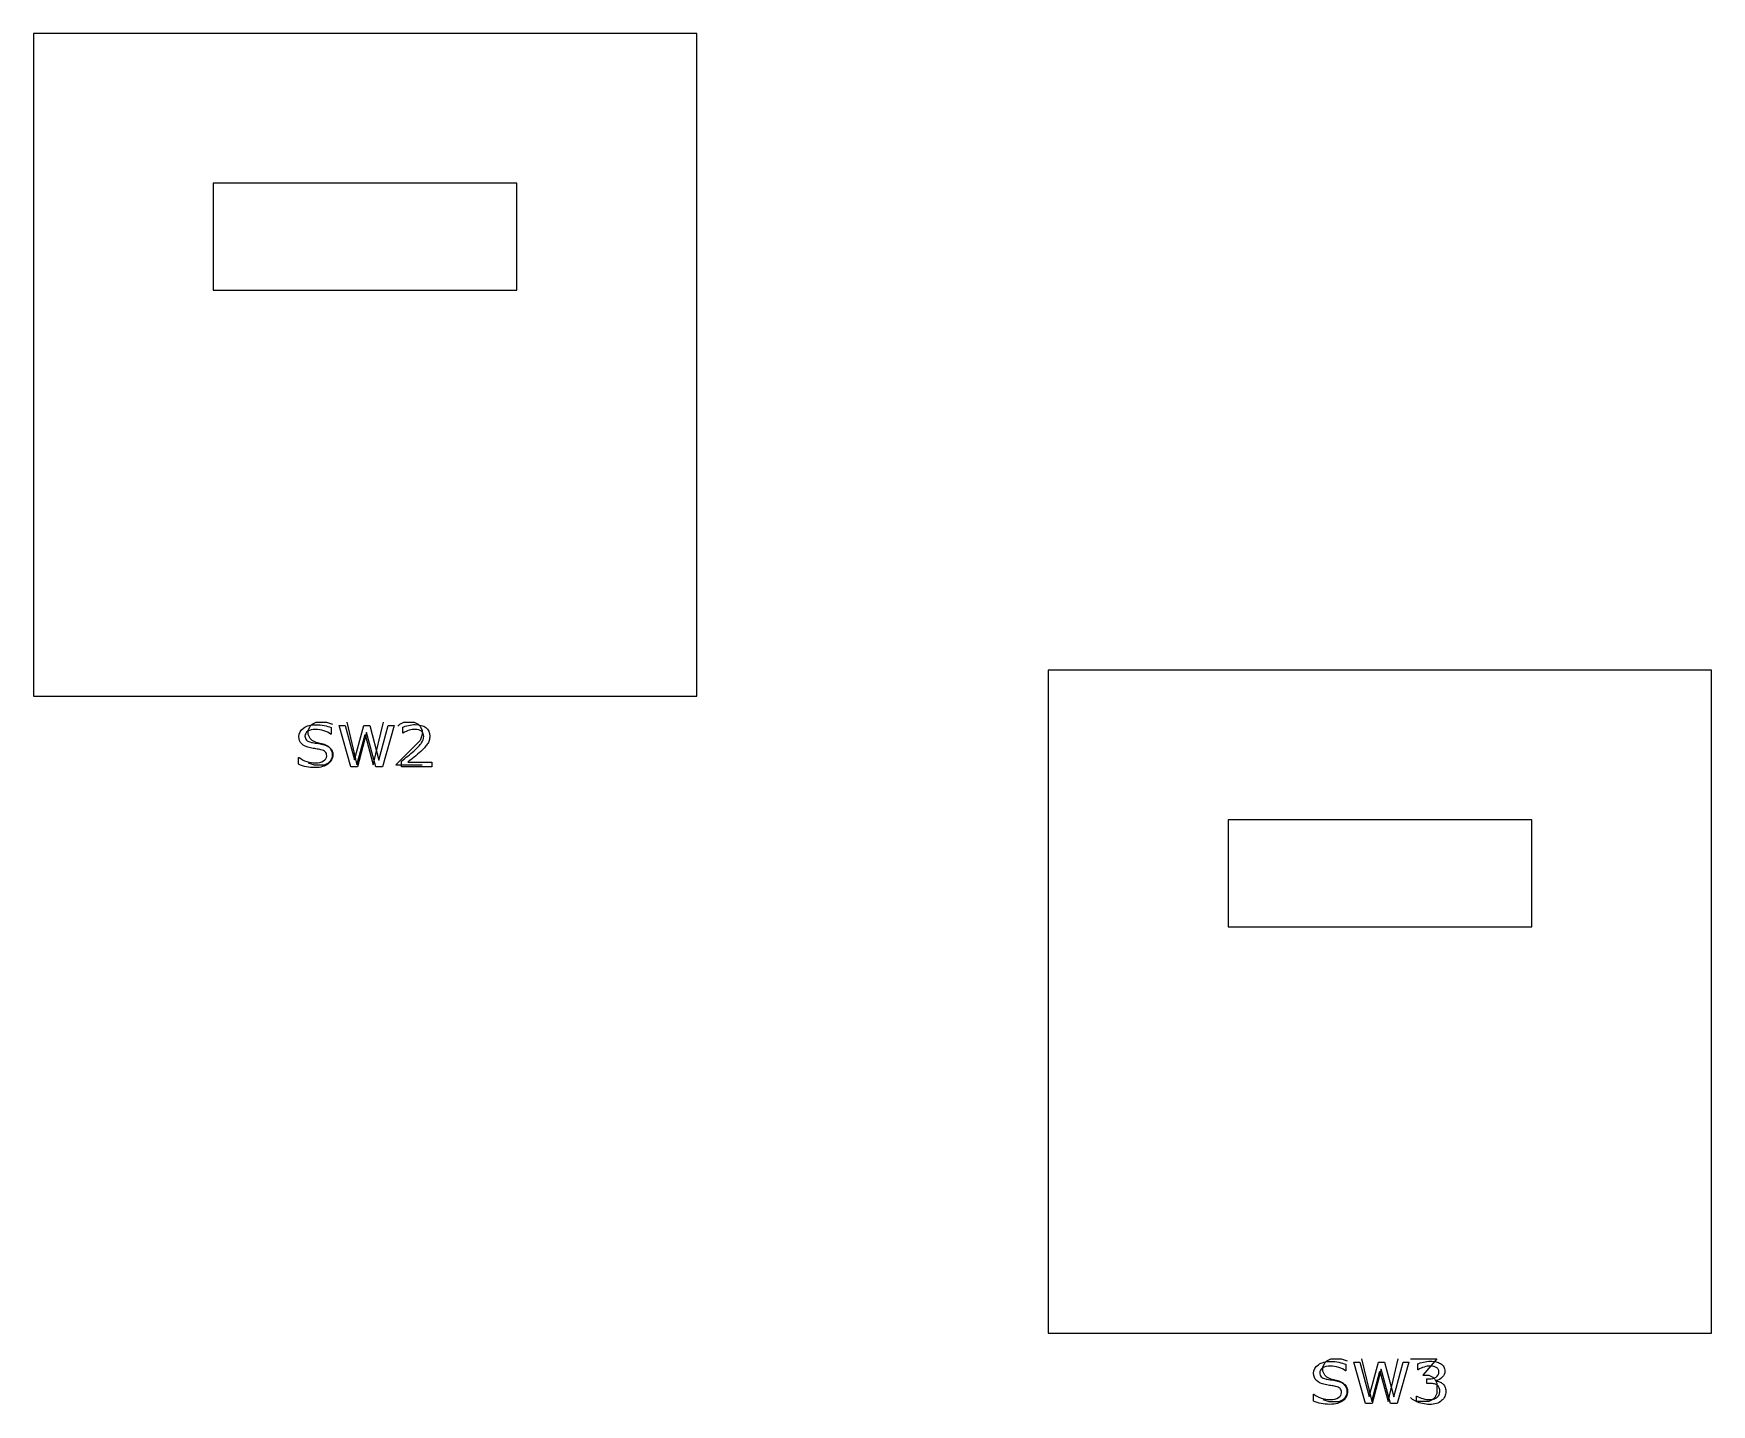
# Model space of a CAD drawing. Header units: millimetres. Extents: x 10 to 410, y 10 to 287.
# Drawn here: x 128.62 to 167.84, y 164.52 to 196.58 of the extents above; entities that cross this region are included whole.
import ezdxf

# ---------------------------------------------------------------- set-up
doc = ezdxf.new("R2010")
doc.units = ezdxf.units.MM
doc.layers.get('0').update_dxf_attribs({"linetype": 'CONTINUOUS'})

msp = doc.modelspace()

# ---------------------------------------------------------------- linework, layer by layer
at = {"color": 7}
for points in [[(128.62, 196.5822), (128.62, 181.0822), (144.12, 181.0822)], [(144.12, 196.5822), (128.62, 196.5822)], [(144.12, 181.0822), (144.12, 196.5822)], [(132.82, 193.0822), (132.82, 190.5822), (139.92, 190.5822)], [(139.92, 193.0822), (132.82, 193.0822)], [(139.92, 190.5822), (139.92, 193.0822)], [(167.84, 166.1922), (167.84, 181.6922), (152.34, 181.6922)], [(152.34, 181.6922), (152.34, 166.1922)], [(135.0367, 179.525), (135.1795, 179.4774), (135.4176, 179.4774), (135.5129, 179.525), (135.5605, 179.5726), (135.6081, 179.6679), (135.6081, 179.7631), (135.5605, 179.8583), (135.5129, 179.906), (135.4176, 179.9536), (135.2271, 180.0012), (135.1319, 180.0488), (135.0843, 180.0964), (135.0367, 180.1917), (135.0367, 180.2869), (135.0843, 180.3821), (135.1319, 180.4298), (135.2271, 180.4774), (135.4652, 180.4774), (135.6081, 180.4298)], [(135.9414, 180.4774), (136.1795, 179.4774), (136.37, 180.1917), (136.5605, 179.4774), (136.7986, 180.4774)], [(137.1319, 180.3821), (137.1795, 180.4298), (137.2748, 180.4774), (137.5129, 180.4774), (137.6081, 180.4298), (137.6557, 180.3821), (137.7033, 180.2869), (137.7033, 180.1917), (137.6557, 180.0488), (137.0843, 179.4774), (137.7033, 179.4774)], [(135.57394, 180.35149), (135.57394, 180.19915), (135.56394, 180.19915)], [(137.25559, 180.22456), (137.24859, 180.22456), (137.24859, 180.36127)], [(134.8147, 179.49211), (134.8147, 179.65357), (134.8247, 179.65357)], [(137.92601, 179.4322), (137.22282, 179.4322), (137.22282, 179.56826)], [(137.36727, 179.54361), (137.92605, 179.54361), (137.92601, 179.4322)], [(163.64, 175.6922), (163.64, 178.1922), (156.54, 178.1922)], [(156.54, 178.1922), (156.54, 175.6922)], [(156.54, 175.6922), (163.64, 175.6922)], [(152.34, 166.1922), (167.84, 166.1922)], [(158.7567, 164.635), (158.8995, 164.5874), (159.1376, 164.5874), (159.2329, 164.635), (159.2805, 164.6826), (159.3281, 164.7779), (159.3281, 164.8731), (159.2805, 164.9683), (159.2329, 165.016), (159.1376, 165.0636), (158.9471, 165.1112), (158.8519, 165.1588), (158.8043, 165.2064), (158.7567, 165.3017), (158.7567, 165.3969), (158.8043, 165.4921), (158.8519, 165.5398), (158.9471, 165.5874), (159.1852, 165.5874), (159.3281, 165.5398)], [(159.6614, 165.5874), (159.8995, 164.5874), (160.09, 165.3017), (160.2805, 164.5874), (160.5186, 165.5874)], [(160.8043, 165.5874), (161.4233, 165.5874), (161.09, 165.2064), (161.2329, 165.2064), (161.3281, 165.1588), (161.3757, 165.1112), (161.4233, 165.016), (161.4233, 164.7779), (161.3757, 164.6826), (161.3281, 164.635), (161.2329, 164.5874), (160.9471, 164.5874), (160.8519, 164.635), (160.8043, 164.6826)], [(159.29396, 165.46137), (159.29396, 165.30903), (159.28396, 165.30903)], [(160.98401, 165.33498), (160.97701, 165.33498), (160.97701, 165.47105)], [(161.24973, 165.01422), (161.18693, 165.01422), (161.18693, 165.12229), (161.23573, 165.12229)], [(158.53471, 164.6021), (158.53471, 164.76355), (158.54471, 164.76355)], [(161.40458, 165.08176), (161.40458, 165.07276)], [(161.55458, 165.00966), (161.55463, 165.00898)], [(160.94694, 164.58316), (160.94694, 164.71922), (160.95744, 164.71922)]]:
    msp.add_lwpolyline(points, dxfattribs=at)
for points in [[(137.04633, 180.40158), (136.77635, 179.4322), (136.62079, 179.4322), (136.40243, 180.23687), (136.18897, 179.4322), (136.03689, 179.4322), (135.76203, 180.40158), (135.90364, 180.40158), (136.12199, 179.59561), (136.33686, 180.40158), (136.47708, 180.40158), (136.69403, 179.5878), (136.91099, 180.40158)], [(135.61554, 179.70888)], [(160.76633, 165.51157), (160.49635, 164.54219), (160.34079, 164.54219), (160.12244, 165.34686), (159.90897, 164.54219), (159.75689, 164.54219), (159.48203, 165.51157), (159.62364, 165.51157), (159.842, 164.7056), (160.05686, 165.51157), (160.19708, 165.51157), (160.41404, 164.69779), (160.63099, 165.51157)], [(159.33556, 164.81886)]]:
    msp.add_lwpolyline(points, close=True, dxfattribs=at)
for points in [[(134.93145, 180.34109), (135.00493, 180.393157), (135.098177, 180.41919), (135.21119, 180.41919)], [(135.21119, 180.41919), (135.284203, 180.41919), (135.351173, 180.41269), (135.4121, 180.39969)], [(137.38044, 180.40297), (137.435773, 180.41557), (137.489257, 180.42187), (137.54089, 180.42187)], [(137.54089, 180.42187), (137.647397, 180.42187), (137.730877, 180.39777), (137.79133, 180.34957)], [(134.82122, 180.14188), (134.82122, 180.22304), (134.857963, 180.289443), (134.93145, 180.34109)], [(134.88752, 179.96936), (134.84332, 180.013627), (134.82122, 180.071133), (134.82122, 180.14188)], [(135.03166, 180.26485), (134.986993, 180.236183), (134.96466, 180.199293), (134.96466, 180.15418)], [(134.96466, 180.15418), (134.96466, 180.113847), (134.975827, 180.082147), (134.99816, 180.05908)], [(134.99816, 180.05908), (135.020493, 180.03608), (135.05979, 180.018513), (135.11605, 180.00638)], [(135.21025, 180.30785), (135.136303, 180.30785), (135.076773, 180.293517), (135.03166, 180.26485)], [(135.40767, 180.27665), (135.34347, 180.29745), (135.277663, 180.30785), (135.21025, 180.30785)], [(135.56394, 180.19915), (135.524407, 180.230417), (135.472317, 180.25625), (135.40767, 180.27665)], [(135.4121, 180.39969), (135.473033, 180.38669), (135.52698, 180.370623), (135.57394, 180.35149)], [(137.24859, 180.36127), (137.28159, 180.37647), (137.32554, 180.39037), (137.38044, 180.40297)], [(137.4, 180.28836), (137.350667, 180.274493), (137.30253, 180.253227), (137.25559, 180.22456)], [(137.53742, 180.30916), (137.495087, 180.30916), (137.44928, 180.302227), (137.4, 180.28836)], [(137.68602, 180.26616), (137.650687, 180.294827), (137.601153, 180.30916), (137.53742, 180.30916)], [(137.73972, 180.14833), (137.73972, 180.198663), (137.72182, 180.23794), (137.68602, 180.26616)], [(137.69022, 179.99404), (137.72322, 180.041773), (137.73972, 180.093203), (137.73972, 180.14833)], [(137.79133, 180.34957), (137.851797, 180.301837), (137.88203, 180.23695), (137.88203, 180.15491)], [(137.86673, 180.0514), (137.856997, 180.019733), (137.842363, 179.989567), (137.82283, 179.9609)], [(137.88203, 180.15491), (137.88203, 180.118043), (137.87693, 180.08354), (137.86673, 180.0514)], [(134.8247, 179.65357), (134.877233, 179.61277), (134.937927, 179.581303), (135.00678, 179.55917)], [(135.09261, 179.87626), (135.00053, 179.89446), (134.932167, 179.925493), (134.88752, 179.96936)], [(135.22167, 179.85476), (135.181203, 179.860093), (135.138183, 179.86726), (135.09261, 179.87626)], [(135.11605, 180.00638), (135.145783, 180.00038), (135.188107, 179.993013), (135.24302, 179.98428)], [(135.33538, 179.83326), (135.300513, 179.841927), (135.26261, 179.849093), (135.22167, 179.85476)], [(135.24302, 179.98428), (135.297887, 179.975613), (135.344393, 179.966713), (135.38254, 179.95758)], [(135.43793, 179.78576), (135.415597, 179.80616), (135.381413, 179.821993), (135.33538, 179.83326)], [(135.38254, 179.95758), (135.45974, 179.938513), (135.517873, 179.909647), (135.55694, 179.87098)], [(135.40023, 179.57087), (135.448163, 179.600803), (135.47213, 179.640733), (135.47213, 179.69066)], [(135.47213, 179.69066), (135.47213, 179.733593), (135.46073, 179.765293), (135.43793, 179.78576)], [(135.55694, 179.87098), (135.596007, 179.83238), (135.61554, 179.778347), (135.61554, 179.70888)], [(135.61553, 179.70889), (135.61553, 179.671157), (135.605997, 179.63383), (135.58693, 179.59691)], [(137.22282, 179.56826), (137.27162, 179.607327), (137.320453, 179.64639), (137.36932, 179.68545)], [(137.51586, 179.66209), (137.46286, 179.619557), (137.41333, 179.580063), (137.36727, 179.54361)], [(137.36932, 179.68545), (137.418653, 179.724517), (137.464463, 179.76336), (137.50675, 179.80198)], [(137.50675, 179.80198), (137.596043, 179.882707), (137.6572, 179.946727), (137.69022, 179.99404)], [(137.67003, 179.7949), (137.620297, 179.7493), (137.568907, 179.70503), (137.51586, 179.66209)], [(137.75863, 179.8815), (137.73443, 179.855433), (137.704897, 179.826567), (137.67003, 179.7949)], [(137.82283, 179.9609), (137.804697, 179.933967), (137.783297, 179.9075), (137.75863, 179.8815)], [(134.99678, 179.43421), (134.937247, 179.44721), (134.876553, 179.46651), (134.8147, 179.49211)], [(135.19909, 179.41471), (135.12421, 179.41471), (135.056773, 179.42121), (134.99678, 179.43421)], [(135.00678, 179.55917), (135.075607, 179.537037), (135.14025, 179.52597), (135.20071, 179.52597)], [(135.37768, 179.43811), (135.328413, 179.42251), (135.268883, 179.41471), (135.19909, 179.41471)], [(135.20071, 179.52597), (135.286283, 179.52597), (135.35279, 179.540937), (135.40023, 179.57087)], [(135.50813, 179.50321), (135.47093, 179.47541), (135.427447, 179.45371), (135.37768, 179.43811)], [(135.58693, 179.59691), (135.56833, 179.560043), (135.542063, 179.52881), (135.50813, 179.50321)], [(158.65146, 165.45097), (158.72494, 165.503037), (158.818187, 165.52907), (158.9312, 165.52907)], [(158.9312, 165.52907), (159.004213, 165.52907), (159.071183, 165.52257), (159.13211, 165.50957)], [(159.13211, 165.50957), (159.193043, 165.49657), (159.246993, 165.480503), (159.29396, 165.46137)], [(160.97701, 165.47105), (161.01001, 165.48625), (161.053957, 165.50015), (161.10885, 165.51275)], [(161.10885, 165.51275), (161.164183, 165.52575), (161.21767, 165.53225), (161.26931, 165.53225)], [(161.26931, 165.53225), (161.319977, 165.53225), (161.364623, 165.527917), (161.40325, 165.51925)], [(161.40325, 165.51925), (161.44185, 165.510583), (161.47673, 165.496683), (161.50789, 165.47755)], [(158.54123, 165.25176), (158.54123, 165.33292), (158.577973, 165.399323), (158.65146, 165.45097)], [(158.60753, 165.07924), (158.56333, 165.123507), (158.54123, 165.181013), (158.54123, 165.25176)], [(158.75168, 165.37473), (158.707013, 165.346063), (158.68468, 165.309173), (158.68468, 165.26406)], [(158.68468, 165.26406), (158.68468, 165.223727), (158.695847, 165.19206), (158.71818, 165.16906)], [(158.71818, 165.16906), (158.740513, 165.14606), (158.77981, 165.128493), (158.83607, 165.11636)], [(158.93027, 165.41773), (158.856323, 165.41773), (158.796793, 165.403397), (158.75168, 165.37473)], [(158.83607, 165.11636), (158.865803, 165.11036), (158.908127, 165.102993), (158.96304, 165.09426)], [(159.12769, 165.38653), (159.06349, 165.40733), (158.997683, 165.41773), (158.93027, 165.41773)], [(159.28396, 165.30903), (159.244427, 165.340297), (159.192337, 165.36613), (159.12769, 165.38653)], [(161.12493, 165.39748), (161.075197, 165.382747), (161.028223, 165.361913), (160.98401, 165.33498)], [(161.26585, 165.41958), (161.22165, 165.41958), (161.174677, 165.412213), (161.12493, 165.39748)], [(161.23573, 165.12229), (161.306423, 165.12229), (161.362697, 165.135957), (161.40455, 165.16329)], [(161.34325, 165.41258), (161.32045, 165.417247), (161.29465, 165.41958), (161.26585, 165.41958)], [(161.40745, 165.38918), (161.38745, 165.400447), (161.36605, 165.408247), (161.34325, 165.41258)], [(161.40455, 165.16329), (161.446883, 165.19109), (161.46805, 165.231453), (161.46805, 165.28438)], [(161.54829, 165.15726), (161.507823, 165.117327), (161.45992, 165.09216), (161.40458, 165.08176)], [(161.45205, 165.34558), (161.441317, 165.36338), (161.42645, 165.377913), (161.40745, 165.38918)], [(161.46805, 165.28438), (161.46805, 165.307847), (161.462717, 165.328247), (161.45205, 165.34558)], [(161.50789, 165.47755), (161.541357, 165.45675), (161.56669, 165.431583), (161.58389, 165.40205)], [(161.60969, 165.29853), (161.60969, 165.24473), (161.589223, 165.19764), (161.54829, 165.15726)], [(161.58389, 165.40205), (161.60109, 165.372517), (161.60969, 165.33801), (161.60969, 165.29853)], [(158.54471, 164.76355), (158.597243, 164.72275), (158.657937, 164.691283), (158.72679, 164.66915)], [(158.81262, 164.98614), (158.72054, 165.00434), (158.652177, 165.035373), (158.60753, 165.07924)], [(158.94168, 164.96464), (158.901213, 164.969973), (158.858193, 164.97714), (158.81262, 164.98614)], [(159.05539, 164.94314), (159.020523, 164.951807), (158.98262, 164.958973), (158.94168, 164.96464)], [(158.96304, 165.09426), (159.017907, 165.085593), (159.064413, 165.076693), (159.10256, 165.06756)], [(159.15794, 164.89564), (159.135607, 164.91604), (159.101423, 164.931873), (159.05539, 164.94314)], [(159.10256, 165.06756), (159.17976, 165.048493), (159.237893, 165.019627), (159.27696, 164.98096)], [(159.12024, 164.68085), (159.168173, 164.710783), (159.19214, 164.750713), (159.19214, 164.80064)], [(159.19214, 164.80064), (159.19214, 164.843573), (159.18074, 164.87524), (159.15794, 164.89564)], [(159.27696, 164.98096), (159.316027, 164.94236), (159.33556, 164.888327), (159.33556, 164.81886)], [(159.33553, 164.81888), (159.33553, 164.781147), (159.325997, 164.74382), (159.30693, 164.7069)], [(161.34603, 165.00622), (161.316297, 165.011553), (161.284197, 165.01422), (161.24973, 165.01422)], [(161.42203, 164.97892), (161.401097, 164.992387), (161.375763, 165.001487), (161.34603, 165.00622)], [(161.40458, 165.07276), (161.426913, 165.069427), (161.45248, 165.06206), (161.48128, 165.05066)], [(161.47083, 164.92492), (161.45923, 164.94792), (161.442963, 164.96592), (161.42203, 164.97892)], [(161.42553, 164.68872), (161.44693, 164.707787), (161.46273, 164.72882), (161.47293, 164.75182)], [(161.48893, 164.83902), (161.48893, 164.873753), (161.482897, 164.902387), (161.47083, 164.92492)], [(161.47293, 164.75182), (161.483597, 164.77482), (161.48893, 164.803887), (161.48893, 164.83902)], [(161.48128, 165.05066), (161.510147, 165.039793), (161.53458, 165.026127), (161.55458, 165.00966)], [(161.55463, 165.00898), (161.576963, 164.990313), (161.59533, 164.96688), (161.60973, 164.93868)], [(161.63133, 164.82931), (161.63133, 164.785043), (161.62273, 164.74446), (161.60553, 164.70756)], [(161.60973, 164.93868), (161.62413, 164.91048), (161.63133, 164.874023), (161.63133, 164.82931)], [(158.71678, 164.5442), (158.657247, 164.5572), (158.596557, 164.5765), (158.53471, 164.6021)], [(158.91909, 164.5247), (158.84421, 164.5247), (158.776773, 164.5312), (158.71678, 164.5442)], [(158.72679, 164.66915), (158.795617, 164.647017), (158.86026, 164.63595), (158.92072, 164.63595)], [(159.09768, 164.5481), (159.048413, 164.5325), (158.988883, 164.5247), (158.91909, 164.5247)], [(158.92072, 164.63595), (159.006293, 164.63595), (159.0728, 164.650917), (159.12024, 164.68085)], [(159.22813, 164.6132), (159.19093, 164.5854), (159.147447, 164.5637), (159.09768, 164.5481)], [(159.30693, 164.7069), (159.28833, 164.670033), (159.262063, 164.6388), (159.22813, 164.6132)], [(161.08437, 164.54146), (161.02857, 164.55406), (160.98276, 164.56796), (160.94694, 164.58316)], [(160.95744, 164.71922), (160.996973, 164.694887), (161.043483, 164.67472), (161.09697, 164.65872)], [(161.25459, 164.52196), (161.196923, 164.52196), (161.140183, 164.52846), (161.08437, 164.54146)], [(161.09697, 164.65872), (161.150437, 164.642653), (161.202057, 164.63462), (161.25183, 164.63462)], [(161.25183, 164.63462), (161.281097, 164.63462), (161.312263, 164.639187), (161.34533, 164.64832)], [(161.40945, 164.54346), (161.362517, 164.529127), (161.310897, 164.52196), (161.25459, 164.52196)], [(161.34533, 164.64832), (161.37833, 164.657453), (161.405063, 164.67092), (161.42553, 164.68872)], [(161.53293, 164.61116), (161.498063, 164.58076), (161.456903, 164.558193), (161.40945, 164.54346)], [(161.60553, 164.70756), (161.58833, 164.670693), (161.56413, 164.63856), (161.53293, 164.61116)]]:
    msp.add_open_spline(points, degree=3, dxfattribs=at)

doc.saveas('drawing.dxf')
